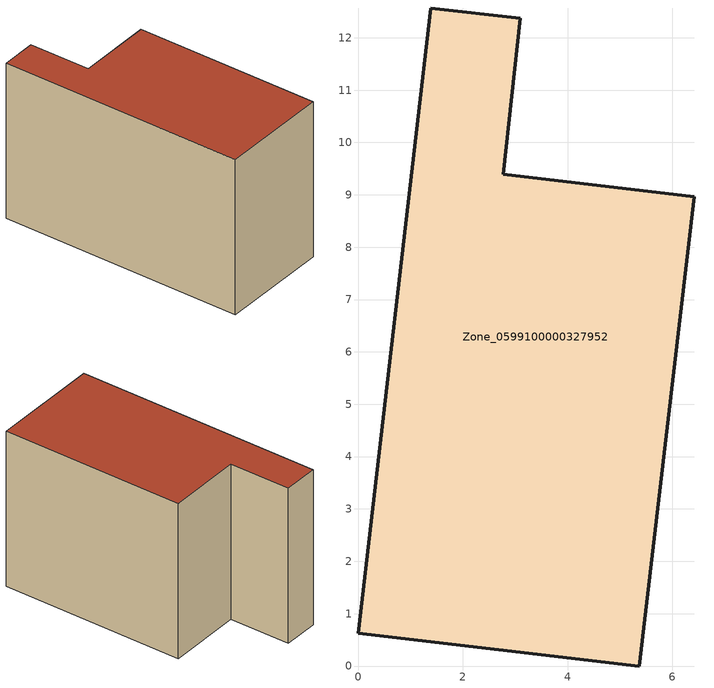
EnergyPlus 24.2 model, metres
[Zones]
Zone_0599100000327952
 floor ground (C_G): 0,0.63 1.39,12.57 3.1,12.37 2.77,9.39 6.42,8.96 5.37,0 z0
 wall outside (C_F): 1.39,12.57 0,0.63 5.37,0 6.42,8.96 2.77,9.39 3.1,12.37 1.39,12.57 z0:7.83
 roof outside (C_R): 0,0.63 5.37,0 6.42,8.96 2.77,9.39 3.1,12.37 1.39,12.57 z7.83
[BUILDING]
Pand.0599100000327952: North Axis=0; Terrain=City; Loads Convergence Tolerance Value=0.04; Temperature Convergence Tolerance Value=0.4; Solar Distribution=FullExterior; Maximum Number of Warmup Days=25; Minimum Number of Warmup Days=1
[Site:Location]
Rotterdam.The.Hague.AP_ZH_NLD Design_Conditions: Latitude=51.96; Longitude=4.45; Time Zone=1; Elevation=-4.5
[SITE:GROUNDTEMPERATURE:BUILDINGSURFACE]
18, 18, 18, 18, 18, 18, 18, 18, 18, 18, 18, 18
[MATERIAL] Thermal Absorptance=0.9; Solar Absorptance=0.7; Visible Absorptance=0.7
Name | Roughness | Thickness | Conductivity | Density | Specific Heat
G.TI.1992-2005 | MediumSmooth | 0.15 | 0.06 | 540 | 1210
F.TI.1992-2005 | Rough | 0.3 | 0.12 | 1920 | 840
R.TI.1992-2005 | MediumRough | 0.2 | 0.08 | 1500 | 1000
[CONSTRUCTION]
C_G: G.TI.1992-2005
C_F: F.TI.1992-2005
C_R: R.TI.1992-2005
[ZONE]
Zone_0599100000327952: Type=1; Multiplier=1; Ceiling Height=Autocalculate; Volume=Autocalculate; Floor Area=autocalculate; Part of Total Floor Area=Yes
[ZONEINFILTRATION:DESIGNFLOWRATE]
Infil_Zone_0599100000327952: Zone or ZoneList or Space or SpaceList=Zone_0599100000327952; Schedule=AlwaysOn; Design Flow Rate Calculation Method=Flow/Area; Flow Rate per Floor Area=0.0015; Constant Term Coefficient=1; Temperature Term Coefficient=0; Velocity Term Coefficient=0; Velocity Squared Term Coefficient=0
[HVACTEMPLATE:ZONE:IDEALLOADSAIRSYSTEM]
Zone_0599100000327952: Maximum Heating Supply Air Temperature=50; Minimum Cooling Supply Air Temperature=13; Maximum Heating Supply Air Humidity Ratio=0.0156; Minimum Cooling Supply Air Humidity Ratio=0.0077; Heating Limit=NoLimit; Cooling Limit=NoLimit; Dehumidification Control Type=ConstantSensibleHeatRatio; Cooling Sensible Heat Ratio=0.7; Dehumidification Setpoint=60; Humidification Control Type=None; Humidification Setpoint=30; Outdoor Air Method=None; Outdoor Air Flow Rate per Person=0.00944; Outdoor Air Flow Rate per Zone Floor Area=0; Outdoor Air Flow Rate per Zone=0; Demand Controlled Ventilation Type=None; Outdoor Air Economizer Type=NoEconomizer; Heat Recovery Type=None; Sensible Heat Recovery Effectiveness=0.7; Latent Heat Recovery Effectiveness=0.65
[ZONECONTROL:THERMOSTAT]
ThermostatControl_Zone_0599100000327952: Zone or ZoneList=Zone_0599100000327952; Control Type Schedule=DualSetpointControlType; Control 1=Thermostat_Zone_0599100000327952; Temperature Difference Between Cutout And Setpoint=0
[THERMOSTATSETPOINT:DUALSETPOINT]
Thermostat_Zone_0599100000327952: Heating Setpoint Temperature Schedule=HeatingSetpoint_Zone_0599100000327952; Cooling Setpoint Temperature Schedule=CoolingSetpoint_Zone_0599100000327952
[SCHEDULE:COMPACT]
HeatingSetpoint_Zone_0599100000327952: Through: 12/31, For: AllDays, Until: 24:00, 21
CoolingSetpoint_Zone_0599100000327952: Through: 12/31, For: AllDays, Until: 24:00, 24
DualSetpointControlType: Through: 12/31, For: AllDays, Until: 24:00, 4
AlwaysOn: Through: 12/31, For: AllDays, Until: 24:00, 1
